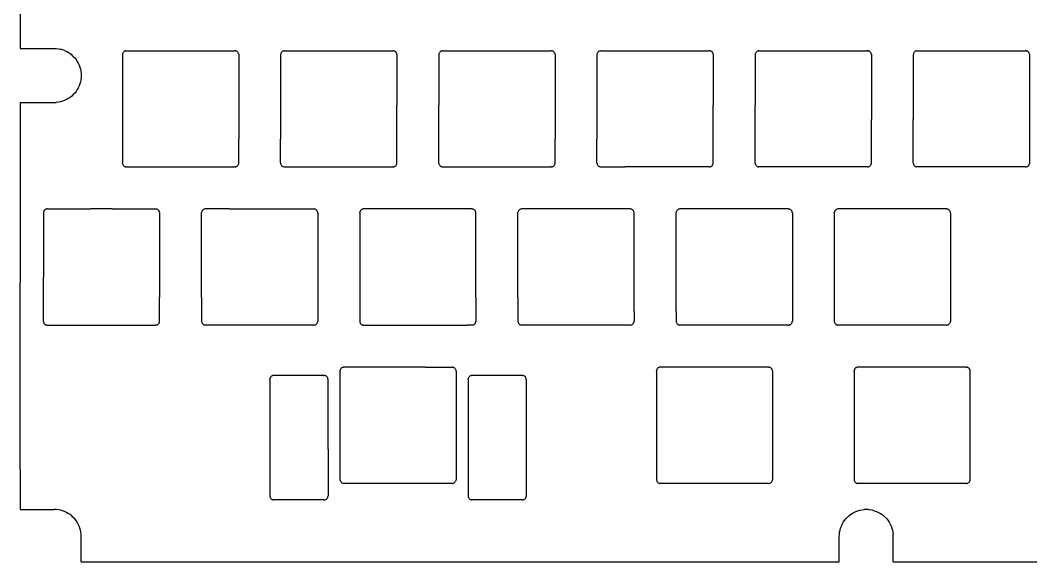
# Model space of a CAD drawing. Extents: x 157 to 375, y -131 to 7.
# Drawn here: x 156.9 to 278.6, y -130.7 to -65.5 of the extents above; entities that cross this region are included whole.
import ezdxf

# ---------------------------------------------------------------- set-up
doc = ezdxf.new("R2010")
doc.units = 0

msp = doc.modelspace()

# ---------------------------------------------------------------- linework, layer by layer
for p, q in [((156.9, -36.41), (156.9, -68.94)), ((156.9, -68.94), (160.99, -68.94)), ((160.99, -68.94), (161.24, -68.95)), ((161.24, -68.95), (161.5, -68.98)), ((161.5, -68.98), (161.75, -69.03)), ((161.99, -69.1), (161.75, -69.03)), ((162.23, -69.18), (161.99, -69.1)), ((162.23, -69.18), (162.47, -69.29)), ((162.69, -69.42), (162.47, -69.29)), ((169.36, -69.35), (169.32, -69.39)), ((169.41, -69.3), (169.36, -69.35)), ((169.46, -69.27), (169.41, -69.3)), ((169.52, -69.24), (169.46, -69.27)), ((169.58, -69.22), (169.52, -69.24)), ((169.64, -69.2), (169.58, -69.22)), ((169.64, -69.2), (169.71, -69.2)), ((169.71, -69.2), (182.71, -69.2)), ((182.78, -69.2), (182.71, -69.2)), ((182.85, -69.22), (182.78, -69.2)), ((182.91, -69.24), (182.85, -69.22)), ((182.96, -69.27), (182.91, -69.24)), ((183.02, -69.3), (182.96, -69.27)), ((183.07, -69.35), (183.02, -69.3)), ((183.11, -69.39), (183.07, -69.35)), ((188.41, -69.35), (188.37, -69.39)), ((188.46, -69.3), (188.41, -69.35)), ((188.51, -69.27), (188.46, -69.3)), ((188.57, -69.24), (188.51, -69.27)), ((188.63, -69.22), (188.57, -69.24)), ((188.69, -69.2), (188.63, -69.22)), ((188.69, -69.2), (188.76, -69.2)), ((188.76, -69.2), (201.76, -69.2)), ((201.83, -69.2), (201.76, -69.2)), ((201.9, -69.22), (201.83, -69.2)), ((201.96, -69.24), (201.9, -69.22)), ((202.01, -69.27), (201.96, -69.24)), ((202.07, -69.3), (202.01, -69.27)), ((202.12, -69.35), (202.07, -69.3)), ((202.16, -69.39), (202.12, -69.35)), ((207.46, -69.35), (207.42, -69.39)), ((207.51, -69.3), (207.46, -69.35)), ((207.56, -69.27), (207.51, -69.3)), ((207.62, -69.24), (207.56, -69.27)), ((207.68, -69.22), (207.62, -69.24)), ((207.74, -69.2), (207.68, -69.22)), ((207.74, -69.2), (207.81, -69.2)), ((207.81, -69.2), (220.81, -69.2)), ((220.88, -69.2), (220.81, -69.2)), ((220.95, -69.22), (220.88, -69.2)), ((221.01, -69.24), (220.95, -69.22)), ((221.06, -69.27), (221.01, -69.24)), ((221.12, -69.3), (221.06, -69.27)), ((221.17, -69.35), (221.12, -69.3)), ((221.21, -69.39), (221.17, -69.35)), ((226.51, -69.35), (226.47, -69.39)), ((226.56, -69.3), (226.51, -69.35)), ((226.61, -69.27), (226.56, -69.3)), ((226.67, -69.24), (226.61, -69.27)), ((226.73, -69.22), (226.67, -69.24)), ((226.79, -69.2), (226.73, -69.22)), ((226.79, -69.2), (226.86, -69.2)), ((226.86, -69.2), (239.86, -69.2)), ((239.93, -69.2), (239.86, -69.2)), ((240, -69.22), (239.93, -69.2)), ((240.06, -69.24), (240, -69.22)), ((240.11, -69.27), (240.06, -69.24)), ((240.17, -69.3), (240.11, -69.27)), ((240.22, -69.35), (240.17, -69.3)), ((240.26, -69.39), (240.22, -69.35)), ((245.56, -69.35), (245.52, -69.39)), ((245.61, -69.3), (245.56, -69.35)), ((245.66, -69.27), (245.61, -69.3)), ((245.72, -69.24), (245.66, -69.27)), ((245.78, -69.22), (245.72, -69.24)), ((245.84, -69.2), (245.78, -69.22)), ((245.84, -69.2), (245.91, -69.2)), ((245.91, -69.2), (258.91, -69.2)), ((258.98, -69.2), (258.91, -69.2)), ((258.98, -69.2), (259.03, -69.21)), ((259.05, -69.22), (259.03, -69.21)), ((259.11, -69.24), (259.05, -69.22)), ((259.16, -69.27), (259.11, -69.24)), ((259.22, -69.3), (259.16, -69.27)), ((259.27, -69.35), (259.22, -69.3)), ((259.31, -69.39), (259.27, -69.35)), ((264.61, -69.35), (264.57, -69.39)), ((264.66, -69.3), (264.61, -69.35)), ((264.71, -69.27), (264.66, -69.3)), ((264.77, -69.24), (264.71, -69.27)), ((264.83, -69.22), (264.77, -69.24)), ((264.89, -69.2), (264.83, -69.22)), ((264.89, -69.2), (264.96, -69.2)), ((264.96, -69.2), (277.96, -69.2)), ((278.03, -69.2), (277.96, -69.2)), ((278.03, -69.2), (278.08, -69.21)), ((278.1, -69.22), (278.08, -69.21)), ((278.16, -69.24), (278.1, -69.22)), ((278.21, -69.27), (278.16, -69.24)), ((278.27, -69.3), (278.21, -69.27)), ((278.32, -69.35), (278.27, -69.3)), ((278.36, -69.39), (278.32, -69.35)), ((162.9, -69.56), (162.69, -69.42)), ((163.1, -69.72), (162.9, -69.56)), ((163.29, -69.89), (163.1, -69.72)), ((163.29, -69.89), (163.46, -70.08)), ((163.46, -70.08), (163.62, -70.28)), ((163.62, -70.28), (163.76, -70.49)), ((163.76, -70.49), (163.89, -70.71)), ((169.22, -69.63), (169.21, -69.7)), ((169.21, -69.7), (169.21, -82.7)), ((169.23, -69.57), (169.22, -69.63)), ((169.25, -69.51), (169.23, -69.57)), ((169.28, -69.45), (169.25, -69.51)), ((169.32, -69.39), (169.28, -69.45)), ((183.14, -69.45), (183.11, -69.39)), ((183.17, -69.51), (183.14, -69.45)), ((183.19, -69.57), (183.17, -69.51)), ((183.21, -69.63), (183.19, -69.57)), ((183.21, -69.63), (183.21, -69.7)), ((183.21, -69.7), (183.21, -79.85)), ((188.27, -69.63), (188.26, -69.7)), ((188.26, -69.7), (188.26, -79.85)), ((188.28, -69.57), (188.27, -69.63)), ((188.3, -69.51), (188.28, -69.57)), ((188.33, -69.45), (188.3, -69.51)), ((188.37, -69.39), (188.33, -69.45)), ((202.19, -69.45), (202.16, -69.39)), ((202.22, -69.51), (202.19, -69.45)), ((202.24, -69.57), (202.22, -69.51)), ((202.26, -69.63), (202.24, -69.57)), ((202.26, -69.63), (202.26, -69.7)), ((202.26, -69.7), (202.26, -75.77)), ((207.32, -69.63), (207.31, -69.7)), ((207.31, -69.7), (207.31, -75.77)), ((207.33, -69.57), (207.32, -69.63)), ((207.35, -69.51), (207.33, -69.57)), ((207.38, -69.45), (207.35, -69.51)), ((207.42, -69.39), (207.38, -69.45)), ((221.24, -69.45), (221.21, -69.39)), ((221.27, -69.51), (221.24, -69.45)), ((221.29, -69.57), (221.27, -69.51)), ((221.31, -69.63), (221.29, -69.57)), ((221.31, -69.63), (221.31, -69.7)), ((221.31, -69.7), (221.31, -79.85)), ((226.37, -69.63), (226.36, -69.7)), ((226.36, -69.7), (226.36, -79.85)), ((226.38, -69.57), (226.37, -69.63)), ((226.4, -69.51), (226.38, -69.57)), ((226.43, -69.45), (226.4, -69.51)), ((226.47, -69.39), (226.43, -69.45)), ((240.29, -69.45), (240.26, -69.39)), ((240.32, -69.51), (240.29, -69.45)), ((240.34, -69.57), (240.32, -69.51)), ((240.36, -69.63), (240.34, -69.57)), ((240.36, -69.63), (240.36, -69.7)), ((240.36, -69.7), (240.36, -75.77)), ((245.42, -69.63), (245.41, -69.7)), ((245.41, -69.7), (245.41, -75.77)), ((245.43, -69.57), (245.42, -69.63)), ((245.45, -69.51), (245.43, -69.57)), ((245.48, -69.45), (245.45, -69.51)), ((245.52, -69.39), (245.48, -69.45)), ((259.34, -69.45), (259.31, -69.39)), ((259.37, -69.51), (259.34, -69.45)), ((259.39, -69.57), (259.37, -69.51)), ((259.41, -69.63), (259.39, -69.57)), ((259.41, -69.63), (259.41, -69.7)), ((259.41, -69.7), (259.41, -77.47)), ((264.47, -69.63), (264.46, -69.7)), ((264.46, -69.7), (264.46, -77.47)), ((264.48, -69.57), (264.47, -69.63)), ((264.5, -69.51), (264.48, -69.57)), ((264.53, -69.45), (264.5, -69.51)), ((264.57, -69.39), (264.53, -69.45)), ((278.39, -69.45), (278.36, -69.39)), ((278.42, -69.51), (278.39, -69.45)), ((278.44, -69.57), (278.42, -69.51)), ((278.46, -69.63), (278.44, -69.57)), ((278.46, -69.63), (278.46, -69.7)), ((278.46, -69.7), (278.46, -79.85)), ((163.89, -70.71), (163.99, -70.94)), ((163.99, -70.94), (164.08, -71.18)), ((164.08, -71.18), (164.15, -71.43)), ((164.15, -71.43), (164.2, -71.68)), ((164.2, -71.68), (164.23, -71.93)), ((164.15, -72.95), (164.08, -73.19)), ((164.2, -72.7), (164.15, -72.95)), ((164.23, -72.44), (164.2, -72.7)), ((164.23, -71.93), (164.24, -72.19)), ((164.24, -72.19), (164.23, -72.44)), ((163.62, -74.1), (163.46, -74.3)), ((163.76, -73.89), (163.62, -74.1)), ((163.89, -73.66), (163.76, -73.89)), ((163.99, -73.43), (163.89, -73.66)), ((164.08, -73.19), (163.99, -73.43)), ((156.9, -75.44), (156.9, -80.98)), ((156.9, -75.44), (160.99, -75.44)), ((160.99, -75.44), (161.24, -75.43)), ((161.5, -75.4), (161.24, -75.43)), ((161.75, -75.35), (161.5, -75.4)), ((161.99, -75.28), (161.75, -75.35)), ((162.23, -75.19), (161.99, -75.28)), ((162.47, -75.08), (162.23, -75.19)), ((162.69, -74.96), (162.47, -75.08)), ((162.9, -74.82), (162.69, -74.96)), ((163.1, -74.66), (162.9, -74.82)), ((163.29, -74.49), (163.1, -74.66)), ((163.46, -74.3), (163.29, -74.49)), ((202.26, -79.85), (202.26, -75.77)), ((207.31, -79.85), (207.31, -75.77)), ((240.36, -79.85), (240.36, -75.77)), ((245.41, -79.85), (245.41, -75.77)), ((259.41, -82.7), (259.41, -77.47)), ((264.46, -82.7), (264.46, -77.47)), ((183.21, -81.55), (183.21, -79.85)), ((188.26, -81.55), (188.26, -79.85)), ((202.26, -82.7), (202.26, -79.85)), ((207.31, -82.7), (207.31, -79.85)), ((221.31, -81.55), (221.31, -79.85)), ((226.36, -81.55), (226.36, -79.85)), ((240.36, -82.7), (240.36, -79.85)), ((245.41, -82.7), (245.41, -79.85)), ((278.46, -79.85), (278.46, -82.7)), ((156.9, -80.98), (156.9, -97.15)), ((169.22, -82.77), (169.21, -82.7)), ((183.21, -82.7), (183.21, -81.55)), ((183.21, -82.77), (183.21, -82.7)), ((188.26, -82.7), (188.26, -81.55)), ((188.27, -82.77), (188.26, -82.7)), ((202.26, -82.77), (202.26, -82.7)), ((207.32, -82.77), (207.31, -82.7)), ((221.31, -82.7), (221.31, -81.55)), ((221.31, -82.77), (221.31, -82.7)), ((226.36, -82.7), (226.36, -81.55)), ((226.37, -82.77), (226.36, -82.7)), ((240.36, -82.77), (240.36, -82.7)), ((245.42, -82.77), (245.41, -82.7)), ((259.41, -82.77), (259.41, -82.7)), ((264.47, -82.77), (264.46, -82.7)), ((278.46, -82.7), (278.46, -82.77)), ((169.22, -82.77), (169.23, -82.83)), ((169.23, -82.83), (169.25, -82.89)), ((169.25, -82.89), (169.28, -82.95)), ((169.28, -82.95), (169.32, -83.01)), ((169.32, -83.01), (169.36, -83.05)), ((169.36, -83.05), (169.41, -83.1)), ((169.41, -83.1), (169.46, -83.13)), ((169.46, -83.13), (169.52, -83.16)), ((169.52, -83.16), (169.58, -83.18)), ((169.58, -83.18), (169.64, -83.2)), ((169.64, -83.2), (169.71, -83.2)), ((169.71, -83.2), (182.71, -83.2)), ((182.78, -83.2), (182.71, -83.2)), ((182.78, -83.2), (182.85, -83.18)), ((182.85, -83.18), (182.91, -83.16)), ((182.91, -83.16), (182.96, -83.13)), ((182.96, -83.13), (183.02, -83.1)), ((183.02, -83.1), (183.07, -83.05)), ((183.07, -83.05), (183.11, -83.01)), ((183.11, -83.01), (183.14, -82.95)), ((183.14, -82.95), (183.17, -82.89)), ((183.17, -82.89), (183.19, -82.83)), ((183.19, -82.83), (183.21, -82.77)), ((188.27, -82.77), (188.28, -82.83)), ((188.28, -82.83), (188.3, -82.89)), ((188.3, -82.89), (188.33, -82.95)), ((188.33, -82.95), (188.37, -83.01)), ((188.37, -83.01), (188.41, -83.05)), ((188.41, -83.05), (188.46, -83.1)), ((188.46, -83.1), (188.51, -83.13)), ((188.51, -83.13), (188.57, -83.16)), ((188.57, -83.16), (188.63, -83.18)), ((188.63, -83.18), (188.69, -83.2)), ((188.69, -83.2), (188.76, -83.2)), ((188.76, -83.2), (201.76, -83.2)), ((201.83, -83.2), (201.76, -83.2)), ((201.83, -83.2), (201.9, -83.18)), ((201.9, -83.18), (201.96, -83.16)), ((201.96, -83.16), (202.01, -83.13)), ((202.01, -83.13), (202.07, -83.1)), ((202.07, -83.1), (202.12, -83.05)), ((202.12, -83.05), (202.16, -83.01)), ((202.16, -83.01), (202.19, -82.95)), ((202.19, -82.95), (202.22, -82.89)), ((202.22, -82.89), (202.24, -82.83)), ((202.24, -82.83), (202.26, -82.77)), ((207.32, -82.77), (207.33, -82.83)), ((207.33, -82.83), (207.35, -82.89)), ((207.35, -82.89), (207.38, -82.95)), ((207.38, -82.95), (207.42, -83.01)), ((207.42, -83.01), (207.46, -83.05)), ((207.46, -83.05), (207.51, -83.1)), ((207.51, -83.1), (207.56, -83.13)), ((207.56, -83.13), (207.62, -83.16)), ((207.62, -83.16), (207.68, -83.18)), ((207.68, -83.18), (207.74, -83.2)), ((207.74, -83.2), (207.81, -83.2)), ((207.81, -83.2), (220.81, -83.2)), ((220.88, -83.2), (220.81, -83.2)), ((220.88, -83.2), (220.95, -83.18)), ((220.95, -83.18), (221.01, -83.16)), ((221.01, -83.16), (221.06, -83.13)), ((221.06, -83.13), (221.12, -83.1)), ((221.12, -83.1), (221.17, -83.05)), ((221.17, -83.05), (221.21, -83.01)), ((221.21, -83.01), (221.24, -82.95)), ((221.24, -82.95), (221.27, -82.89)), ((221.27, -82.89), (221.29, -82.83)), ((221.29, -82.83), (221.31, -82.77)), ((226.37, -82.77), (226.38, -82.83)), ((226.38, -82.83), (226.4, -82.89)), ((226.4, -82.89), (226.43, -82.95)), ((226.43, -82.95), (226.47, -83.01)), ((226.47, -83.01), (226.51, -83.05)), ((226.51, -83.05), (226.56, -83.1)), ((226.56, -83.1), (226.61, -83.13)), ((226.61, -83.13), (226.67, -83.16)), ((226.67, -83.16), (226.73, -83.18)), ((226.73, -83.18), (226.79, -83.2)), ((226.79, -83.2), (226.86, -83.2)), ((226.86, -83.2), (229.76, -83.2)), ((239.86, -83.2), (229.76, -83.2)), ((239.93, -83.2), (239.86, -83.2)), ((239.93, -83.2), (240, -83.18)), ((240, -83.18), (240.06, -83.16)), ((240.06, -83.16), (240.11, -83.13)), ((240.11, -83.13), (240.17, -83.1)), ((240.17, -83.1), (240.22, -83.05)), ((240.22, -83.05), (240.26, -83.01)), ((240.26, -83.01), (240.29, -82.95)), ((240.29, -82.95), (240.32, -82.89)), ((240.32, -82.89), (240.34, -82.83)), ((240.34, -82.83), (240.36, -82.77)), ((245.42, -82.77), (245.43, -82.83)), ((245.43, -82.83), (245.45, -82.89)), ((245.45, -82.89), (245.48, -82.95)), ((245.48, -82.95), (245.52, -83.01)), ((245.52, -83.01), (245.56, -83.05)), ((245.56, -83.05), (245.61, -83.1)), ((245.61, -83.1), (245.66, -83.13)), ((245.66, -83.13), (245.72, -83.16)), ((245.72, -83.16), (245.78, -83.18)), ((245.78, -83.18), (245.84, -83.2)), ((245.91, -83.2), (245.84, -83.2)), ((258.91, -83.2), (245.91, -83.2)), ((258.91, -83.2), (258.98, -83.2)), ((258.98, -83.2), (259.05, -83.18)), ((259.05, -83.18), (259.11, -83.16)), ((259.11, -83.16), (259.16, -83.13)), ((259.16, -83.13), (259.22, -83.1)), ((259.22, -83.1), (259.27, -83.05)), ((259.27, -83.05), (259.31, -83.01)), ((259.31, -83.01), (259.34, -82.95)), ((259.34, -82.95), (259.37, -82.89)), ((259.37, -82.89), (259.39, -82.83)), ((259.39, -82.83), (259.41, -82.77)), ((264.47, -82.77), (264.48, -82.83)), ((264.48, -82.83), (264.5, -82.89)), ((264.5, -82.89), (264.53, -82.95)), ((264.53, -82.95), (264.57, -83.01)), ((264.57, -83.01), (264.61, -83.05)), ((264.61, -83.05), (264.66, -83.1)), ((264.66, -83.1), (264.71, -83.13)), ((264.71, -83.13), (264.77, -83.16)), ((264.77, -83.16), (264.83, -83.18)), ((264.83, -83.18), (264.89, -83.2)), ((264.96, -83.2), (264.89, -83.2)), ((277.96, -83.2), (264.96, -83.2)), ((277.96, -83.2), (278.03, -83.2)), ((278.03, -83.2), (278.1, -83.18)), ((278.1, -83.18), (278.16, -83.16)), ((278.16, -83.16), (278.21, -83.13)), ((278.21, -83.13), (278.27, -83.1)), ((278.27, -83.1), (278.32, -83.05)), ((278.32, -83.05), (278.36, -83.01)), ((278.36, -83.01), (278.39, -82.95)), ((278.39, -82.95), (278.42, -82.89)), ((278.42, -82.89), (278.44, -82.83)), ((278.44, -82.83), (278.46, -82.77)), ((159.71, -88.62), (159.69, -88.68)), ((159.69, -88.68), (159.69, -88.75)), ((159.69, -88.75), (159.69, -96.52)), ((159.73, -88.56), (159.71, -88.62)), ((159.76, -88.5), (159.73, -88.56)), ((159.79, -88.44), (159.76, -88.5)), ((159.83, -88.4), (159.79, -88.44)), ((159.88, -88.35), (159.83, -88.4)), ((159.94, -88.32), (159.88, -88.35)), ((159.99, -88.29), (159.94, -88.32)), ((160.05, -88.27), (159.99, -88.29)), ((160.12, -88.25), (160.05, -88.27)), ((160.19, -88.25), (160.12, -88.25)), ((160.19, -88.25), (165.42, -88.25)), ((167.96, -88.25), (165.42, -88.25)), ((167.96, -88.25), (173.19, -88.25)), ((173.19, -88.25), (173.26, -88.25)), ((173.32, -88.27), (173.26, -88.25)), ((173.38, -88.29), (173.32, -88.27)), ((173.44, -88.32), (173.38, -88.29)), ((173.49, -88.35), (173.44, -88.32)), ((173.54, -88.4), (173.49, -88.35)), ((173.58, -88.44), (173.54, -88.4)), ((173.62, -88.5), (173.58, -88.44)), ((173.65, -88.56), (173.62, -88.5)), ((173.67, -88.62), (173.65, -88.56)), ((173.68, -88.68), (173.67, -88.62)), ((173.68, -88.68), (173.69, -88.75)), ((173.69, -88.75), (173.69, -98.9)), ((178.76, -88.62), (178.74, -88.68)), ((178.74, -88.75), (178.74, -88.68)), ((178.74, -98.9), (178.74, -88.75)), ((178.78, -88.56), (178.76, -88.62)), ((178.81, -88.5), (178.78, -88.56)), ((178.84, -88.44), (178.81, -88.5)), ((178.88, -88.4), (178.84, -88.44)), ((178.93, -88.35), (178.88, -88.4)), ((178.99, -88.32), (178.93, -88.35)), ((179.04, -88.29), (178.99, -88.32)), ((179.1, -88.27), (179.04, -88.29)), ((179.17, -88.25), (179.1, -88.27)), ((179.24, -88.25), (179.17, -88.25)), ((182.08, -88.25), (179.24, -88.25)), ((182.08, -88.25), (192.24, -88.25)), ((192.24, -88.25), (192.31, -88.25)), ((192.37, -88.27), (192.31, -88.25)), ((192.43, -88.29), (192.37, -88.27)), ((192.49, -88.32), (192.43, -88.29)), ((192.54, -88.35), (192.49, -88.32)), ((192.59, -88.4), (192.54, -88.35)), ((192.63, -88.44), (192.59, -88.4)), ((192.67, -88.5), (192.63, -88.44)), ((192.7, -88.56), (192.67, -88.5)), ((192.72, -88.62), (192.7, -88.56)), ((192.73, -88.68), (192.72, -88.62)), ((192.74, -88.75), (192.73, -88.68)), ((192.74, -88.75), (192.74, -101.75)), ((197.81, -88.62), (197.79, -88.68)), ((197.79, -88.75), (197.79, -88.68)), ((197.79, -88.75), (197.79, -101.75)), ((197.83, -88.56), (197.81, -88.62)), ((197.86, -88.5), (197.83, -88.56)), ((197.89, -88.44), (197.86, -88.5)), ((197.93, -88.4), (197.89, -88.44)), ((197.98, -88.35), (197.93, -88.4)), ((198.04, -88.32), (197.98, -88.35)), ((198.09, -88.29), (198.04, -88.32)), ((198.15, -88.27), (198.09, -88.29)), ((198.22, -88.25), (198.15, -88.27)), ((198.29, -88.25), (198.22, -88.25)), ((211.29, -88.25), (198.29, -88.25)), ((211.29, -88.25), (211.36, -88.25)), ((211.42, -88.27), (211.36, -88.25)), ((211.48, -88.29), (211.42, -88.27)), ((211.54, -88.32), (211.48, -88.29)), ((211.59, -88.35), (211.54, -88.32)), ((211.64, -88.4), (211.59, -88.35)), ((211.68, -88.44), (211.64, -88.4)), ((211.72, -88.5), (211.68, -88.44)), ((211.75, -88.56), (211.72, -88.5)), ((211.77, -88.62), (211.75, -88.56)), ((211.78, -88.68), (211.77, -88.62)), ((211.79, -88.75), (211.78, -88.68)), ((211.79, -94.82), (211.79, -88.75)), ((216.86, -88.62), (216.84, -88.68)), ((216.84, -88.75), (216.84, -88.68)), ((216.84, -94.82), (216.84, -88.75)), ((216.88, -88.56), (216.86, -88.62)), ((216.91, -88.5), (216.88, -88.56)), ((216.94, -88.44), (216.91, -88.5)), ((216.98, -88.4), (216.94, -88.44)), ((217.03, -88.35), (216.98, -88.4)), ((217.09, -88.32), (217.03, -88.35)), ((217.14, -88.29), (217.09, -88.32)), ((217.2, -88.27), (217.14, -88.29)), ((217.27, -88.25), (217.2, -88.27)), ((217.34, -88.25), (217.27, -88.25)), ((230.34, -88.25), (217.34, -88.25)), ((230.34, -88.25), (230.41, -88.25)), ((230.47, -88.27), (230.41, -88.25)), ((230.53, -88.29), (230.47, -88.27)), ((230.59, -88.32), (230.53, -88.29)), ((230.64, -88.35), (230.59, -88.32)), ((230.69, -88.4), (230.64, -88.35)), ((230.73, -88.44), (230.69, -88.4)), ((230.77, -88.5), (230.73, -88.44)), ((230.8, -88.56), (230.77, -88.5)), ((230.82, -88.62), (230.8, -88.56)), ((230.83, -88.68), (230.82, -88.62)), ((230.84, -88.75), (230.83, -88.68)), ((230.84, -98.9), (230.84, -88.75)), ((235.91, -88.62), (235.89, -88.68)), ((235.89, -88.75), (235.89, -88.68)), ((235.89, -98.9), (235.89, -88.75)), ((235.93, -88.56), (235.91, -88.62)), ((235.96, -88.5), (235.93, -88.56)), ((235.99, -88.44), (235.96, -88.5)), ((236.03, -88.4), (235.99, -88.44)), ((236.08, -88.35), (236.03, -88.4)), ((236.14, -88.32), (236.08, -88.35)), ((236.19, -88.29), (236.14, -88.32)), ((236.25, -88.27), (236.19, -88.29)), ((236.32, -88.25), (236.25, -88.27)), ((236.39, -88.25), (236.32, -88.25)), ((249.39, -88.25), (236.39, -88.25)), ((249.39, -88.25), (249.46, -88.25)), ((249.52, -88.27), (249.46, -88.25)), ((249.58, -88.29), (249.52, -88.27)), ((249.64, -88.32), (249.58, -88.29)), ((249.69, -88.35), (249.64, -88.32)), ((249.74, -88.4), (249.69, -88.35)), ((249.78, -88.44), (249.74, -88.4)), ((249.82, -88.5), (249.78, -88.44)), ((249.85, -88.56), (249.82, -88.5)), ((249.87, -88.62), (249.85, -88.56)), ((249.88, -88.68), (249.87, -88.62)), ((249.88, -88.68), (249.89, -88.75)), ((249.89, -88.75), (249.89, -98.9)), ((254.96, -88.62), (254.94, -88.68)), ((254.94, -88.75), (254.94, -88.68)), ((254.94, -88.75), (254.94, -101.75)), ((254.98, -88.56), (254.96, -88.62)), ((255.01, -88.5), (254.98, -88.56)), ((255.04, -88.44), (255.01, -88.5)), ((255.08, -88.4), (255.04, -88.44)), ((255.13, -88.35), (255.08, -88.4)), ((255.19, -88.32), (255.13, -88.35)), ((255.24, -88.29), (255.19, -88.32)), ((255.3, -88.27), (255.24, -88.29)), ((255.37, -88.25), (255.3, -88.27)), ((255.44, -88.25), (255.37, -88.25)), ((268.44, -88.25), (255.44, -88.25)), ((268.44, -88.25), (268.51, -88.25)), ((268.57, -88.27), (268.51, -88.25)), ((268.63, -88.29), (268.57, -88.27)), ((268.69, -88.32), (268.63, -88.29)), ((268.74, -88.35), (268.69, -88.32)), ((268.79, -88.4), (268.74, -88.35)), ((268.83, -88.44), (268.79, -88.4)), ((268.87, -88.5), (268.83, -88.44)), ((268.9, -88.56), (268.87, -88.5)), ((268.92, -88.62), (268.9, -88.56)), ((268.93, -88.68), (268.92, -88.62)), ((268.94, -88.75), (268.93, -88.68)), ((268.94, -88.75), (268.94, -101.75)), ((211.79, -98.9), (211.79, -94.82)), ((216.84, -98.9), (216.84, -94.82)), ((156.9, -107.44), (156.9, -97.15)), ((159.69, -101.75), (159.69, -96.52)), ((173.69, -101.75), (173.69, -98.9)), ((178.74, -98.9), (178.74, -101.75)), ((211.79, -98.9), (211.79, -101.75)), ((216.84, -98.9), (216.84, -101.75)), ((230.84, -100.6), (230.84, -98.9)), ((235.89, -100.6), (235.89, -98.9)), ((249.89, -98.9), (249.89, -101.75)), ((230.84, -100.6), (230.84, -101.75)), ((235.89, -100.6), (235.89, -101.75)), ((159.69, -101.82), (159.69, -101.75)), ((159.69, -101.82), (159.71, -101.88)), ((159.71, -101.88), (159.73, -101.94)), ((159.73, -101.94), (159.76, -102)), ((159.76, -102), (159.79, -102.06)), ((159.79, -102.06), (159.83, -102.1)), ((159.83, -102.1), (159.88, -102.15)), ((159.88, -102.15), (159.94, -102.18)), ((159.94, -102.18), (159.99, -102.21)), ((159.99, -102.21), (160.05, -102.23)), ((160.05, -102.23), (160.12, -102.25)), ((173.26, -102.25), (173.32, -102.23)), ((173.32, -102.23), (173.38, -102.21)), ((173.38, -102.21), (173.44, -102.18)), ((173.44, -102.18), (173.49, -102.15)), ((173.49, -102.15), (173.54, -102.1)), ((173.54, -102.1), (173.58, -102.06)), ((173.58, -102.06), (173.62, -102)), ((173.62, -102), (173.65, -101.94)), ((173.65, -101.94), (173.67, -101.88)), ((173.67, -101.88), (173.68, -101.82)), ((173.68, -101.82), (173.69, -101.75)), ((178.74, -101.75), (178.74, -101.82)), ((178.74, -101.82), (178.76, -101.88)), ((178.76, -101.88), (178.78, -101.94)), ((178.78, -101.94), (178.81, -102)), ((178.81, -102), (178.84, -102.06)), ((178.84, -102.06), (178.88, -102.1)), ((178.88, -102.1), (178.93, -102.15)), ((178.93, -102.15), (178.99, -102.18)), ((178.99, -102.18), (179.04, -102.21)), ((179.04, -102.21), (179.1, -102.23)), ((179.1, -102.23), (179.17, -102.25)), ((192.32, -102.24), (192.37, -102.23)), ((192.37, -102.23), (192.43, -102.21)), ((192.43, -102.21), (192.49, -102.18)), ((192.49, -102.18), (192.54, -102.15)), ((192.54, -102.15), (192.59, -102.1)), ((192.59, -102.1), (192.63, -102.06)), ((192.63, -102.06), (192.67, -102)), ((192.67, -102), (192.7, -101.94)), ((192.7, -101.94), (192.72, -101.88)), ((192.72, -101.88), (192.73, -101.82)), ((192.74, -101.75), (192.73, -101.82)), ((197.79, -101.75), (197.79, -101.82)), ((197.79, -101.82), (197.81, -101.88)), ((197.81, -101.88), (197.83, -101.94)), ((197.83, -101.94), (197.86, -102)), ((197.86, -102), (197.89, -102.06)), ((197.89, -102.06), (197.93, -102.1)), ((197.93, -102.1), (197.98, -102.15)), ((197.98, -102.15), (198.04, -102.18)), ((198.04, -102.18), (198.09, -102.21)), ((198.09, -102.21), (198.15, -102.23)), ((198.15, -102.23), (198.22, -102.25)), ((211.36, -102.25), (211.42, -102.23)), ((211.42, -102.23), (211.48, -102.21)), ((211.48, -102.21), (211.54, -102.18)), ((211.54, -102.18), (211.59, -102.15)), ((211.59, -102.15), (211.64, -102.1)), ((211.64, -102.1), (211.68, -102.06)), ((211.68, -102.06), (211.72, -102)), ((211.72, -102), (211.75, -101.94)), ((211.75, -101.94), (211.77, -101.88)), ((211.77, -101.88), (211.78, -101.82)), ((211.79, -101.75), (211.78, -101.82)), ((216.84, -101.75), (216.84, -101.82)), ((216.84, -101.82), (216.86, -101.88)), ((216.86, -101.88), (216.88, -101.94)), ((216.88, -101.94), (216.91, -102)), ((216.91, -102), (216.94, -102.06)), ((216.94, -102.06), (216.98, -102.1)), ((216.98, -102.1), (217.03, -102.15)), ((217.03, -102.15), (217.09, -102.18)), ((217.09, -102.18), (217.14, -102.21)), ((217.14, -102.21), (217.2, -102.23)), ((217.2, -102.23), (217.27, -102.25)), ((230.41, -102.25), (230.47, -102.23)), ((230.47, -102.23), (230.53, -102.21)), ((230.53, -102.21), (230.59, -102.18)), ((230.59, -102.18), (230.64, -102.15)), ((230.64, -102.15), (230.69, -102.1)), ((230.69, -102.1), (230.73, -102.06)), ((230.73, -102.06), (230.77, -102)), ((230.77, -102), (230.8, -101.94)), ((230.8, -101.94), (230.82, -101.88)), ((230.82, -101.88), (230.83, -101.82)), ((230.84, -101.75), (230.83, -101.82)), ((235.89, -101.75), (235.89, -101.82)), ((235.89, -101.82), (235.91, -101.88)), ((235.91, -101.88), (235.93, -101.94)), ((235.93, -101.94), (235.96, -102)), ((235.96, -102), (235.99, -102.06)), ((235.99, -102.06), (236.03, -102.1)), ((236.03, -102.1), (236.08, -102.15)), ((236.08, -102.15), (236.14, -102.18)), ((236.14, -102.18), (236.19, -102.21)), ((236.19, -102.21), (236.25, -102.23)), ((236.25, -102.23), (236.32, -102.25)), ((249.46, -102.25), (249.52, -102.23)), ((249.52, -102.23), (249.58, -102.21)), ((249.58, -102.21), (249.64, -102.18)), ((249.64, -102.18), (249.69, -102.15)), ((249.69, -102.15), (249.74, -102.1)), ((249.74, -102.1), (249.78, -102.06)), ((249.78, -102.06), (249.82, -102)), ((249.82, -102), (249.85, -101.94)), ((249.85, -101.94), (249.87, -101.88)), ((249.87, -101.88), (249.88, -101.82)), ((249.89, -101.75), (249.88, -101.82)), ((254.94, -101.75), (254.94, -101.82)), ((254.94, -101.82), (254.96, -101.88)), ((254.96, -101.88), (254.98, -101.94)), ((254.98, -101.94), (255.01, -102)), ((255.01, -102), (255.04, -102.06)), ((255.04, -102.06), (255.08, -102.1)), ((255.08, -102.1), (255.13, -102.15)), ((255.13, -102.15), (255.19, -102.18)), ((255.19, -102.18), (255.24, -102.21)), ((255.24, -102.21), (255.3, -102.23)), ((255.3, -102.23), (255.37, -102.25)), ((268.51, -102.25), (268.57, -102.23)), ((268.57, -102.23), (268.63, -102.21)), ((268.63, -102.21), (268.69, -102.18)), ((268.69, -102.18), (268.74, -102.15)), ((268.74, -102.15), (268.79, -102.1)), ((268.79, -102.1), (268.83, -102.06)), ((268.83, -102.06), (268.87, -102)), ((268.87, -102), (268.9, -101.94)), ((268.9, -101.94), (268.92, -101.88)), ((268.92, -101.88), (268.93, -101.82)), ((268.94, -101.75), (268.93, -101.82)), ((160.12, -102.25), (160.19, -102.25)), ((160.19, -102.25), (173.19, -102.25)), ((173.26, -102.25), (173.19, -102.25)), ((179.24, -102.25), (179.17, -102.25)), ((192.24, -102.25), (179.24, -102.25)), ((192.24, -102.25), (192.31, -102.25)), ((192.31, -102.25), (192.32, -102.24)), ((198.22, -102.25), (198.29, -102.25)), ((198.29, -102.25), (203.52, -102.25)), ((203.52, -102.25), (210.71, -102.25)), ((211.29, -102.25), (210.71, -102.25)), ((211.36, -102.25), (211.29, -102.25)), ((217.34, -102.25), (217.27, -102.25)), ((230.34, -102.25), (217.34, -102.25)), ((230.34, -102.25), (230.41, -102.25)), ((236.39, -102.25), (236.32, -102.25)), ((249.39, -102.25), (236.39, -102.25)), ((249.39, -102.25), (249.46, -102.25)), ((255.44, -102.25), (255.37, -102.25)), ((268.44, -102.25), (255.44, -102.25)), ((268.44, -102.25), (268.51, -102.25)), ((156.9, -119.62), (156.9, -107.44)), ((187.34, -108.32), (187.27, -108.34)), ((187.4, -108.3), (187.34, -108.32)), ((187.47, -108.3), (187.4, -108.3)), ((193.47, -108.3), (187.47, -108.3)), ((193.47, -108.3), (193.54, -108.3)), ((193.6, -108.32), (193.54, -108.3)), ((193.66, -108.34), (193.6, -108.32)), ((195.42, -107.67), (195.41, -107.73)), ((195.41, -107.8), (195.41, -107.73)), ((195.41, -107.8), (195.41, -117.56)), ((195.45, -107.61), (195.42, -107.67)), ((195.48, -107.55), (195.45, -107.61)), ((195.51, -107.49), (195.48, -107.55)), ((195.55, -107.45), (195.51, -107.49)), ((195.6, -107.4), (195.55, -107.45)), ((195.65, -107.37), (195.6, -107.4)), ((195.71, -107.34), (195.65, -107.37)), ((195.77, -107.32), (195.71, -107.34)), ((195.77, -107.32), (195.82, -107.31)), ((195.84, -107.3), (195.82, -107.31)), ((195.91, -107.3), (195.84, -107.3)), ((205.66, -107.3), (195.91, -107.3)), ((205.66, -107.3), (208.91, -107.3)), ((208.91, -107.3), (208.97, -107.3)), ((209.04, -107.32), (208.97, -107.3)), ((209.1, -107.34), (209.04, -107.32)), ((209.16, -107.37), (209.1, -107.34)), ((209.21, -107.4), (209.16, -107.37)), ((209.26, -107.45), (209.21, -107.4)), ((209.3, -107.49), (209.26, -107.45)), ((209.34, -107.55), (209.3, -107.49)), ((209.37, -107.61), (209.34, -107.55)), ((209.39, -107.67), (209.37, -107.61)), ((209.4, -107.73), (209.39, -107.67)), ((209.41, -107.77), (209.4, -107.73)), ((209.41, -107.8), (209.41, -107.77)), ((209.41, -107.8), (209.41, -120.8)), ((211.21, -108.32), (211.15, -108.34)), ((211.28, -108.3), (211.21, -108.32)), ((211.34, -108.3), (211.28, -108.3)), ((217.34, -108.3), (211.34, -108.3)), ((217.34, -108.3), (217.41, -108.3)), ((217.48, -108.32), (217.41, -108.3)), ((217.54, -108.34), (217.48, -108.32)), ((233.52, -107.67), (233.51, -107.73)), ((233.51, -107.8), (233.51, -107.73)), ((233.51, -107.8), (233.51, -120.8)), ((233.55, -107.61), (233.52, -107.67)), ((233.57, -107.55), (233.55, -107.61)), ((233.61, -107.49), (233.57, -107.55)), ((233.65, -107.45), (233.61, -107.49)), ((233.7, -107.4), (233.65, -107.45)), ((233.75, -107.37), (233.7, -107.4)), ((233.81, -107.34), (233.75, -107.37)), ((233.87, -107.32), (233.81, -107.34)), ((233.94, -107.3), (233.87, -107.32)), ((234.01, -107.3), (233.94, -107.3)), ((247.01, -107.3), (234.01, -107.3)), ((247.01, -107.3), (247.07, -107.3)), ((247.14, -107.32), (247.07, -107.3)), ((247.2, -107.34), (247.14, -107.32)), ((247.26, -107.37), (247.2, -107.34)), ((247.31, -107.4), (247.26, -107.37)), ((247.36, -107.45), (247.31, -107.4)), ((247.4, -107.49), (247.36, -107.45)), ((247.44, -107.55), (247.4, -107.49)), ((247.47, -107.61), (247.44, -107.55)), ((247.49, -107.67), (247.47, -107.61)), ((247.5, -107.73), (247.49, -107.67)), ((247.51, -107.8), (247.5, -107.73)), ((247.51, -107.8), (247.51, -120.8)), ((257.34, -107.67), (257.32, -107.73)), ((257.32, -107.8), (257.32, -107.73)), ((257.32, -107.8), (257.32, -120.8)), ((257.36, -107.61), (257.34, -107.67)), ((257.39, -107.55), (257.36, -107.61)), ((257.42, -107.49), (257.39, -107.55)), ((257.47, -107.45), (257.42, -107.49)), ((257.51, -107.4), (257.47, -107.45)), ((257.57, -107.37), (257.51, -107.4)), ((257.62, -107.34), (257.57, -107.37)), ((257.69, -107.32), (257.62, -107.34)), ((257.75, -107.3), (257.69, -107.32)), ((257.82, -107.3), (257.75, -107.3)), ((270.82, -107.3), (257.82, -107.3)), ((270.82, -107.3), (270.89, -107.3)), ((270.95, -107.32), (270.89, -107.3)), ((271.01, -107.34), (270.95, -107.32)), ((271.07, -107.37), (271.01, -107.34)), ((271.12, -107.4), (271.07, -107.37)), ((271.17, -107.45), (271.12, -107.4)), ((271.21, -107.49), (271.17, -107.45)), ((271.25, -107.55), (271.21, -107.49)), ((271.28, -107.61), (271.25, -107.55)), ((271.3, -107.67), (271.28, -107.61)), ((271.31, -107.73), (271.3, -107.67)), ((271.32, -107.8), (271.31, -107.73)), ((271.32, -120.8), (271.32, -107.8)), ((186.99, -108.67), (186.97, -108.73)), ((186.97, -108.8), (186.97, -108.73)), ((186.97, -108.8), (186.97, -122.8)), ((187.01, -108.61), (186.99, -108.67)), ((187.04, -108.55), (187.01, -108.61)), ((187.07, -108.49), (187.04, -108.55)), ((187.12, -108.45), (187.07, -108.49)), ((187.16, -108.4), (187.12, -108.45)), ((187.22, -108.37), (187.16, -108.4)), ((187.27, -108.34), (187.22, -108.37)), ((193.72, -108.37), (193.66, -108.34)), ((193.77, -108.4), (193.72, -108.37)), ((193.82, -108.45), (193.77, -108.4)), ((193.86, -108.49), (193.82, -108.45)), ((193.9, -108.55), (193.86, -108.49)), ((193.93, -108.61), (193.9, -108.55)), ((193.95, -108.67), (193.93, -108.61)), ((193.96, -108.73), (193.95, -108.67)), ((193.97, -108.8), (193.96, -108.73)), ((193.97, -117.17), (193.97, -108.8)), ((210.84, -108.8), (210.85, -108.73)), ((210.84, -108.8), (210.84, -122.8)), ((210.86, -108.67), (210.85, -108.73)), ((210.88, -108.61), (210.86, -108.67)), ((210.91, -108.55), (210.88, -108.61)), ((210.95, -108.49), (210.91, -108.55)), ((210.99, -108.45), (210.95, -108.49)), ((211.04, -108.4), (210.99, -108.45)), ((211.09, -108.37), (211.04, -108.4)), ((211.15, -108.34), (211.09, -108.37)), ((217.6, -108.37), (217.54, -108.34)), ((217.65, -108.4), (217.6, -108.37)), ((217.7, -108.45), (217.65, -108.4)), ((217.74, -108.49), (217.7, -108.45)), ((217.78, -108.55), (217.74, -108.49)), ((217.81, -108.61), (217.78, -108.55)), ((217.83, -108.67), (217.81, -108.61)), ((217.84, -108.73), (217.83, -108.67)), ((217.84, -108.8), (217.84, -108.73)), ((217.84, -108.8), (217.84, -122.8)), ((193.97, -117.17), (193.97, -122.8)), ((195.41, -117.56), (195.41, -120.8)), ((156.9, -119.62), (156.9, -124.44)), ((195.41, -120.8), (195.41, -120.87)), ((195.41, -120.87), (195.42, -120.93)), ((195.42, -120.93), (195.45, -120.99)), ((195.45, -120.99), (195.48, -121.05)), ((195.48, -121.05), (195.51, -121.11)), ((195.51, -121.11), (195.55, -121.15)), ((195.55, -121.15), (195.6, -121.2)), ((195.6, -121.2), (195.65, -121.23)), ((195.65, -121.23), (195.71, -121.26)), ((195.71, -121.26), (195.77, -121.28)), ((195.77, -121.28), (195.84, -121.3)), ((195.91, -121.3), (195.84, -121.3)), ((208.91, -121.3), (195.91, -121.3)), ((208.91, -121.3), (208.97, -121.3)), ((208.97, -121.3), (209.04, -121.28)), ((209.04, -121.28), (209.1, -121.26)), ((209.1, -121.26), (209.16, -121.23)), ((209.16, -121.23), (209.21, -121.2)), ((209.21, -121.2), (209.26, -121.15)), ((209.26, -121.15), (209.3, -121.11)), ((209.3, -121.11), (209.34, -121.05)), ((209.34, -121.05), (209.37, -120.99)), ((209.37, -120.99), (209.39, -120.93)), ((209.39, -120.93), (209.4, -120.87)), ((209.41, -120.8), (209.4, -120.87)), ((233.51, -120.8), (233.51, -120.87)), ((233.51, -120.87), (233.52, -120.93)), ((233.52, -120.93), (233.55, -120.99)), ((233.55, -120.99), (233.57, -121.05)), ((233.57, -121.05), (233.61, -121.11)), ((233.61, -121.11), (233.65, -121.15)), ((233.65, -121.15), (233.7, -121.2)), ((233.7, -121.2), (233.75, -121.23)), ((233.75, -121.23), (233.81, -121.26)), ((233.81, -121.26), (233.87, -121.28)), ((233.87, -121.28), (233.94, -121.3)), ((234.01, -121.3), (233.94, -121.3)), ((247.01, -121.3), (234.01, -121.3)), ((247.01, -121.3), (247.07, -121.3)), ((247.07, -121.3), (247.14, -121.28)), ((247.14, -121.28), (247.2, -121.26)), ((247.2, -121.26), (247.26, -121.23)), ((247.26, -121.23), (247.31, -121.2)), ((247.31, -121.2), (247.36, -121.15)), ((247.36, -121.15), (247.4, -121.11)), ((247.4, -121.11), (247.44, -121.05)), ((247.44, -121.05), (247.47, -120.99)), ((247.47, -120.99), (247.49, -120.93)), ((247.49, -120.93), (247.5, -120.87)), ((247.51, -120.8), (247.5, -120.87)), ((257.32, -120.8), (257.32, -120.87)), ((257.32, -120.87), (257.34, -120.93)), ((257.34, -120.93), (257.36, -120.99)), ((257.36, -120.99), (257.39, -121.05)), ((257.39, -121.05), (257.42, -121.11)), ((257.42, -121.11), (257.47, -121.15)), ((257.47, -121.15), (257.51, -121.2)), ((257.51, -121.2), (257.57, -121.23)), ((257.57, -121.23), (257.62, -121.26)), ((257.62, -121.26), (257.69, -121.28)), ((257.69, -121.28), (257.75, -121.3)), ((257.75, -121.3), (257.78, -121.3)), ((257.82, -121.3), (257.78, -121.3)), ((270.82, -121.3), (257.82, -121.3)), ((270.82, -121.3), (270.89, -121.3)), ((270.89, -121.3), (270.95, -121.28)), ((270.95, -121.28), (271.01, -121.26)), ((271.01, -121.26), (271.07, -121.23)), ((271.07, -121.23), (271.12, -121.2)), ((271.12, -121.2), (271.17, -121.15)), ((271.17, -121.15), (271.21, -121.11)), ((271.21, -121.11), (271.25, -121.05)), ((271.25, -121.05), (271.28, -120.99)), ((271.3, -120.93), (271.28, -120.99)), ((271.31, -120.87), (271.3, -120.93)), ((271.31, -120.87), (271.32, -120.8)), ((186.97, -122.8), (186.97, -122.87)), ((186.97, -122.87), (186.99, -122.93)), ((193.95, -122.93), (193.96, -122.87)), ((193.97, -122.8), (193.96, -122.87)), ((210.84, -122.8), (210.85, -122.87)), ((210.85, -122.87), (210.86, -122.93)), ((217.83, -122.93), (217.84, -122.87)), ((217.84, -122.8), (217.84, -122.87)), ((186.99, -122.93), (187.01, -122.99)), ((187.01, -122.99), (187.04, -123.05)), ((187.04, -123.05), (187.07, -123.11)), ((187.07, -123.11), (187.12, -123.15)), ((187.12, -123.15), (187.16, -123.2)), ((187.16, -123.2), (187.22, -123.23)), ((187.22, -123.23), (187.27, -123.26)), ((187.27, -123.26), (187.34, -123.28)), ((187.34, -123.28), (187.4, -123.3)), ((187.47, -123.3), (187.4, -123.3)), ((193.47, -123.3), (187.47, -123.3)), ((193.47, -123.3), (193.54, -123.3)), ((193.54, -123.3), (193.6, -123.28)), ((193.6, -123.28), (193.66, -123.26)), ((193.66, -123.26), (193.72, -123.23)), ((193.72, -123.23), (193.77, -123.2)), ((193.77, -123.2), (193.82, -123.15)), ((193.82, -123.15), (193.86, -123.11)), ((193.86, -123.11), (193.9, -123.05)), ((193.9, -123.05), (193.93, -122.99)), ((193.93, -122.99), (193.95, -122.93)), ((210.86, -122.93), (210.88, -122.99)), ((210.88, -122.99), (210.91, -123.05)), ((210.91, -123.05), (210.95, -123.11)), ((210.95, -123.11), (210.99, -123.15)), ((210.99, -123.15), (211.04, -123.2)), ((211.04, -123.2), (211.09, -123.23)), ((211.09, -123.23), (211.15, -123.26)), ((211.15, -123.26), (211.21, -123.28)), ((211.21, -123.28), (211.28, -123.3)), ((211.34, -123.3), (211.28, -123.3)), ((217.34, -123.3), (211.34, -123.3)), ((217.34, -123.3), (217.41, -123.3)), ((217.41, -123.3), (217.48, -123.28)), ((217.48, -123.28), (217.54, -123.26)), ((217.54, -123.26), (217.6, -123.23)), ((217.6, -123.23), (217.65, -123.2)), ((217.65, -123.2), (217.7, -123.15)), ((217.7, -123.15), (217.74, -123.11)), ((217.74, -123.11), (217.78, -123.05)), ((217.78, -123.05), (217.81, -122.99)), ((217.81, -122.99), (217.83, -122.93)), ((156.9, -124.44), (160.99, -124.44)), ((161.24, -124.45), (160.99, -124.44)), ((161.5, -124.48), (161.24, -124.45)), ((161.75, -124.53), (161.5, -124.48)), ((161.99, -124.6), (161.75, -124.53)), ((162.23, -124.68), (161.99, -124.6)), ((162.47, -124.79), (162.23, -124.68)), ((162.69, -124.92), (162.47, -124.79)), ((162.9, -125.06), (162.69, -124.92)), ((163.1, -125.22), (162.9, -125.06)), ((163.29, -125.39), (163.1, -125.22)), ((256.49, -125.39), (256.68, -125.22)), ((256.68, -125.22), (256.88, -125.06)), ((256.88, -125.06), (257.09, -124.92)), ((257.09, -124.92), (257.31, -124.79)), ((257.31, -124.79), (257.55, -124.69)), ((257.55, -124.69), (257.79, -124.6)), ((257.79, -124.6), (258.03, -124.53)), ((258.03, -124.53), (258.28, -124.48)), ((258.28, -124.48), (258.54, -124.45)), ((258.79, -124.44), (258.54, -124.45)), ((259.05, -124.45), (258.79, -124.44)), ((259.05, -124.45), (259.3, -124.48)), ((259.55, -124.53), (259.3, -124.48)), ((259.55, -124.53), (259.79, -124.6)), ((259.79, -124.6), (260.03, -124.69)), ((260.03, -124.69), (260.27, -124.79)), ((260.27, -124.79), (260.49, -124.92)), ((260.49, -124.92), (260.7, -125.06)), ((260.7, -125.06), (260.9, -125.22)), ((260.9, -125.22), (261.09, -125.39)), ((163.46, -125.58), (163.29, -125.39)), ((163.62, -125.78), (163.46, -125.58)), ((163.76, -125.99), (163.62, -125.78)), ((163.89, -126.21), (163.76, -125.99)), ((163.99, -126.44), (163.89, -126.21)), ((164.08, -126.68), (163.99, -126.44)), ((255.7, -126.69), (255.79, -126.45)), ((255.79, -126.45), (255.89, -126.21)), ((255.89, -126.21), (256.02, -125.99)), ((256.02, -125.99), (256.16, -125.78)), ((256.16, -125.78), (256.32, -125.58)), ((256.32, -125.58), (256.49, -125.39)), ((261.09, -125.39), (261.26, -125.58)), ((261.26, -125.58), (261.42, -125.78)), ((261.42, -125.78), (261.56, -125.99)), ((261.56, -125.99), (261.69, -126.21)), ((261.69, -126.21), (261.79, -126.45)), ((261.79, -126.45), (261.88, -126.69)), ((164.15, -126.93), (164.08, -126.68)), ((164.2, -127.18), (164.15, -126.93)), ((164.23, -127.43), (164.2, -127.18)), ((164.24, -127.69), (164.23, -127.43)), ((164.24, -130.74), (164.24, -127.69)), ((255.54, -127.69), (255.55, -127.44)), ((255.54, -130.74), (255.54, -127.69)), ((255.55, -127.44), (255.58, -127.18)), ((255.58, -127.18), (255.63, -126.93)), ((255.63, -126.93), (255.7, -126.69)), ((261.88, -126.69), (261.95, -126.93)), ((261.95, -126.93), (262, -127.18)), ((262, -127.18), (262.03, -127.44)), ((262.04, -127.69), (262.03, -127.44)), ((262.04, -130.74), (262.04, -127.69)), ((164.24, -130.74), (255.54, -130.74)), ((262.04, -130.74), (324.93, -130.74))]:
    msp.add_line(p, q)

doc.saveas('drawing.dxf')
